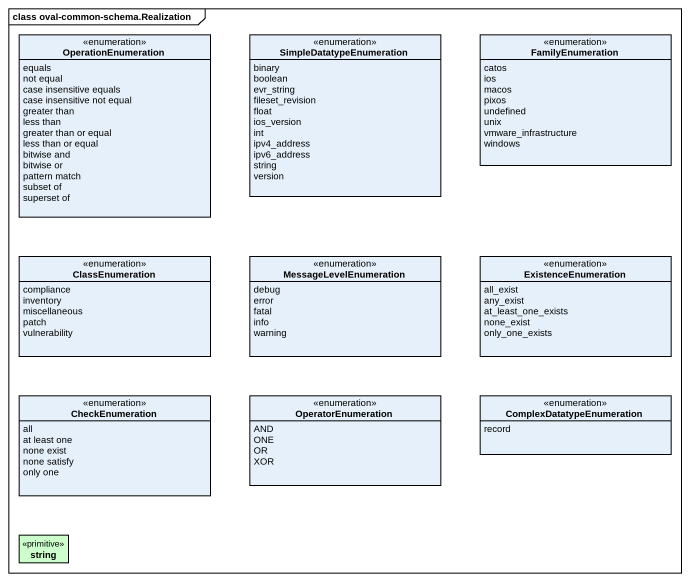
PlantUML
@startuml
mainframe class oval-common-schema.Realization
hide circle
hide empty members
enum OperationEnumeration {
  equals
  not equal
  case insensitive equals
  case insensitive not equal
  greater than
  less than
  greater than or equal
  less than or equal
  bitwise and
  bitwise or
  pattern match
  subset of
  superset of
}
enum SimpleDatatypeEnumeration {
  binary
  boolean
  evr_string
  fileset_revision
  float
  ios_version
  int
  ipv4_address
  ipv6_address
  string
  version
}
enum FamilyEnumeration {
  catos
  ios
  macos
  pixos
  undefined
  unix
  vmware_infrastructure
  windows
}
enum ClassEnumeration {
  compliance
  inventory
  miscellaneous
  patch
  vulnerability
}
enum MessageLevelEnumeration {
  debug
  error
  fatal
  info
  warning
}
enum ExistenceEnumeration {
  all_exist
  any_exist
  at_least_one_exists
  none_exist
  only_one_exists
}
enum CheckEnumeration {
  all
  at least one
  none exist
  none satisfy
  only one
}
enum OperatorEnumeration {
  AND
  ONE
  OR
  XOR
}
enum ComplexDatatypeEnumeration {
  record
}
class string <<primitive>> #CCFFCC
@enduml
